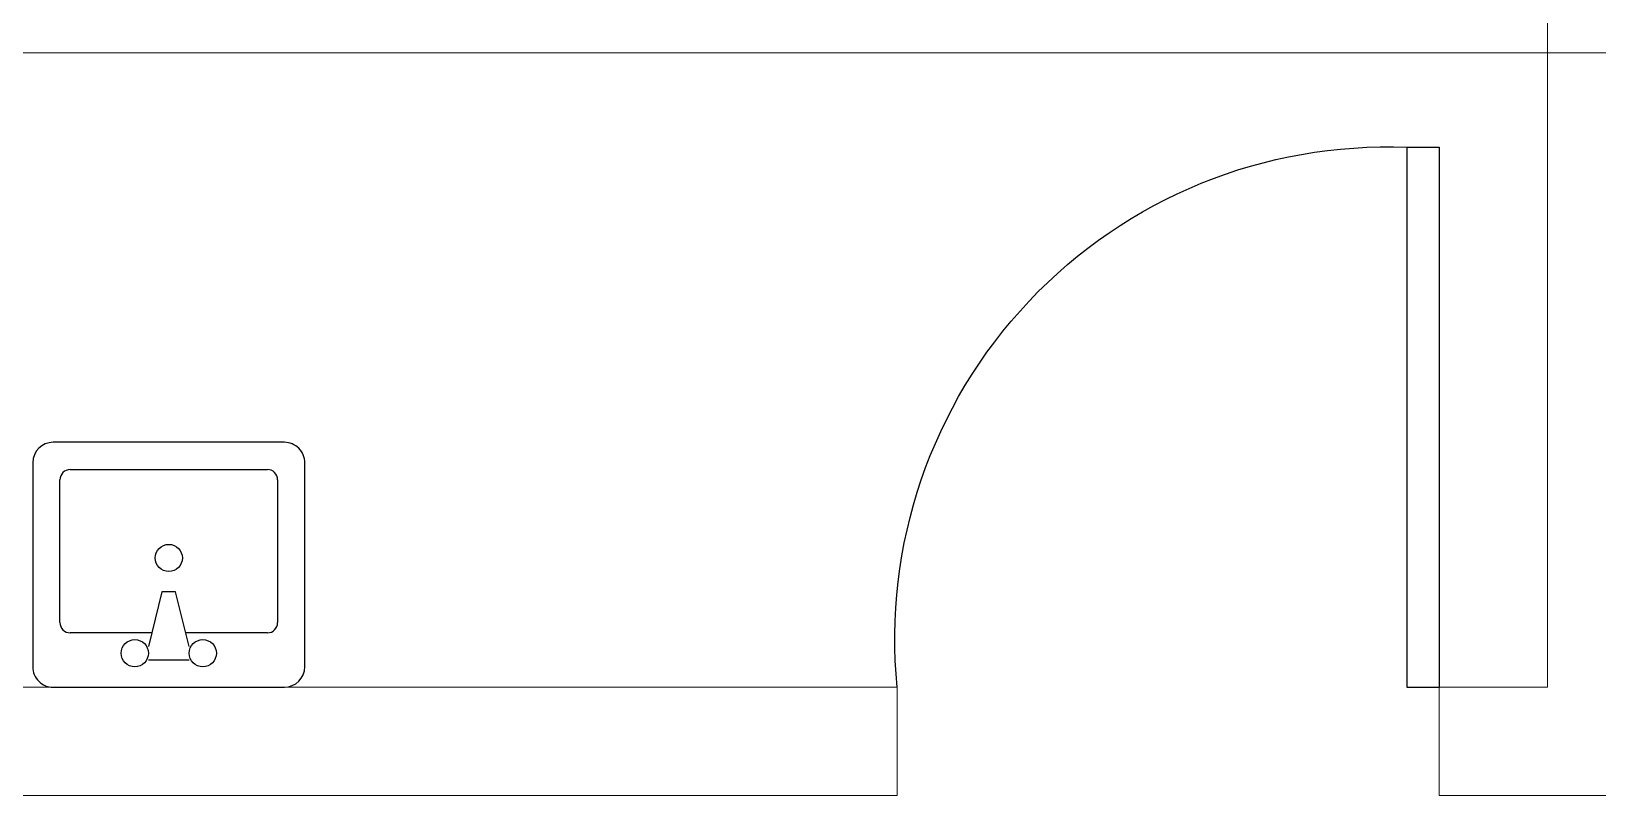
# Model space of a CAD drawing. Header units: inches. Extents: x 4 to 844, y 19 to 530.
# Drawn here: x 29.498 to 32.389, y 182.33 to 183.74 of the extents above; entities that cross this region are included whole.
import ezdxf

# ---------------------------------------------------------------- set-up
doc = ezdxf.new("R2010")
doc.units = ezdxf.units.IN
doc.header["$MEASUREMENT"] = 0
doc.layers.add('EJES', color=2, linetype='Continuous', lineweight=100)
doc.layers.add('FUR', color=6, linetype='Continuous')
doc.layers.add('TOIL', color=2, linetype='Continuous')

# ---------------------------------------------------------------- blocks, each defined once
blk = doc.blocks.new('LAV3')
at = {"color": 0, "linetype": 'ByBlock'}
for p, q in [((177.8, 254), (-203.2, 254)), ((-241.3, 215.9), (-241.3, -215.9)), ((215.9, -215.9), (215.9, 215.9)), ((-139.7, 31.75), (-139.7, 184.15)), ((-120.65, 203.2), (146.05, 203.2)), ((165.1, 184.15), (165.1, -184.15)), ((-190.5, -38.1), (-190.5, 38.1)), ((-63.5, 12.7), (-165.1, 38.1)), ((-63.5, -12.7), (-63.5, 12.7)), ((-165.1, -38.1), (-63.5, -12.7)), ((-139.7, -184.15), (-139.7, -31.75)), ((146.05, -203.2), (-120.65, -203.2)), ((-203.2, -254), (177.8, -254))]:
    blk.add_line(p, q, dxfattribs=at)
for centre in [(-177.8, 63.5), (0, 0), (-177.8, -63.5)]:
    blk.add_circle(centre, 25.4, dxfattribs=at)
for centre, radius, start, end in [((-203.2, 215.9), 38.1, 90, 180), ((177.8, 215.9), 38.1, 0, 90), ((-120.65, 184.15), 19.05, 90, 180), ((146.05, 184.15), 19.05, 0, 90), ((-120.65, -184.15), 19.05, 180, 270), ((146.05, -184.15), 19.05, 270, 0), ((-203.2, -215.9), 38.1, 180, 270), ((177.8, -215.9), 38.1, 270, 0)]:
    blk.add_arc(centre, radius, start, end, dxfattribs=at)
blk = doc.blocks.new('洗手盆-6')
at = {"layer": 'TOIL', "color": 177, "lineweight": 100, "true_color": 0x293189}
blk.add_blockref('LAV3', (203.2, -254), dxfattribs=at)
blk = doc.blocks.new('DESK4')
at = {"color": 0}
for p, q in [((0, 1), (-0.06, 1)), ((0, 0), (-0.06, 0))]:
    blk.add_line(p, q, dxfattribs=at)
blk.add_lwpolyline([(-0.06, 1), (-0.06, 0)], dxfattribs=at)
blk.add_lwpolyline([(0.944, 0, 0.455404), (0, 1), (0, 0)], format="xyb", dxfattribs=at)

msp = doc.modelspace()

# ---------------------------------------------------------------- linework, layer by layer
at = {"lineweight": 0}
for p, q in [((32.29574, 183.77386), (32.29574, 182.52995)), ((27.69592, 182.52995), (31.09593, 182.52995)), ((32.03616, 182.52995), (32.29574, 182.52995)), ((27.69592, 182.32995), (31.09592, 182.32995)), ((32.09592, 182.32995), (35.37084, 182.32995))]:
    msp.add_line(p, q, dxfattribs=at)
at = {"color": 40, "lineweight": 0, "true_color": 0xf8d731}
for p, q in [((31.09592, 182.52995), (31.09592, 182.32995)), ((32.09592, 182.52995), (32.09592, 182.32995))]:
    msp.add_line(p, q, dxfattribs=at)
at = {"layer": 'EJES', "lineweight": 0}
msp.add_line((54.27351, 183.69993), (15.34874, 183.69993), dxfattribs=at)

# ---------------------------------------------------------------- block references
at = {"layer": 'FUR', "color": 40, "lineweight": 0, "true_color": 0xf8d731, "xscale": -0.99599986897069, "yscale": 0.99599986897069, "zscale": 0.99599986897069}
msp.add_blockref('DESK4', (32.03616, 182.52995), dxfattribs=at)
at = {"layer": 'TOIL', "color": 244, "lineweight": 0, "true_color": 0x991b1e, "xscale": 0.0009881539922951019, "yscale": 0.0009881539922951019, "zscale": 0.0009881539922951019, "rotation": 89.99999999999999}
msp.add_blockref('洗手盆-6', (29.50086, 182.56759), dxfattribs=at)

doc.saveas('drawing.dxf')
